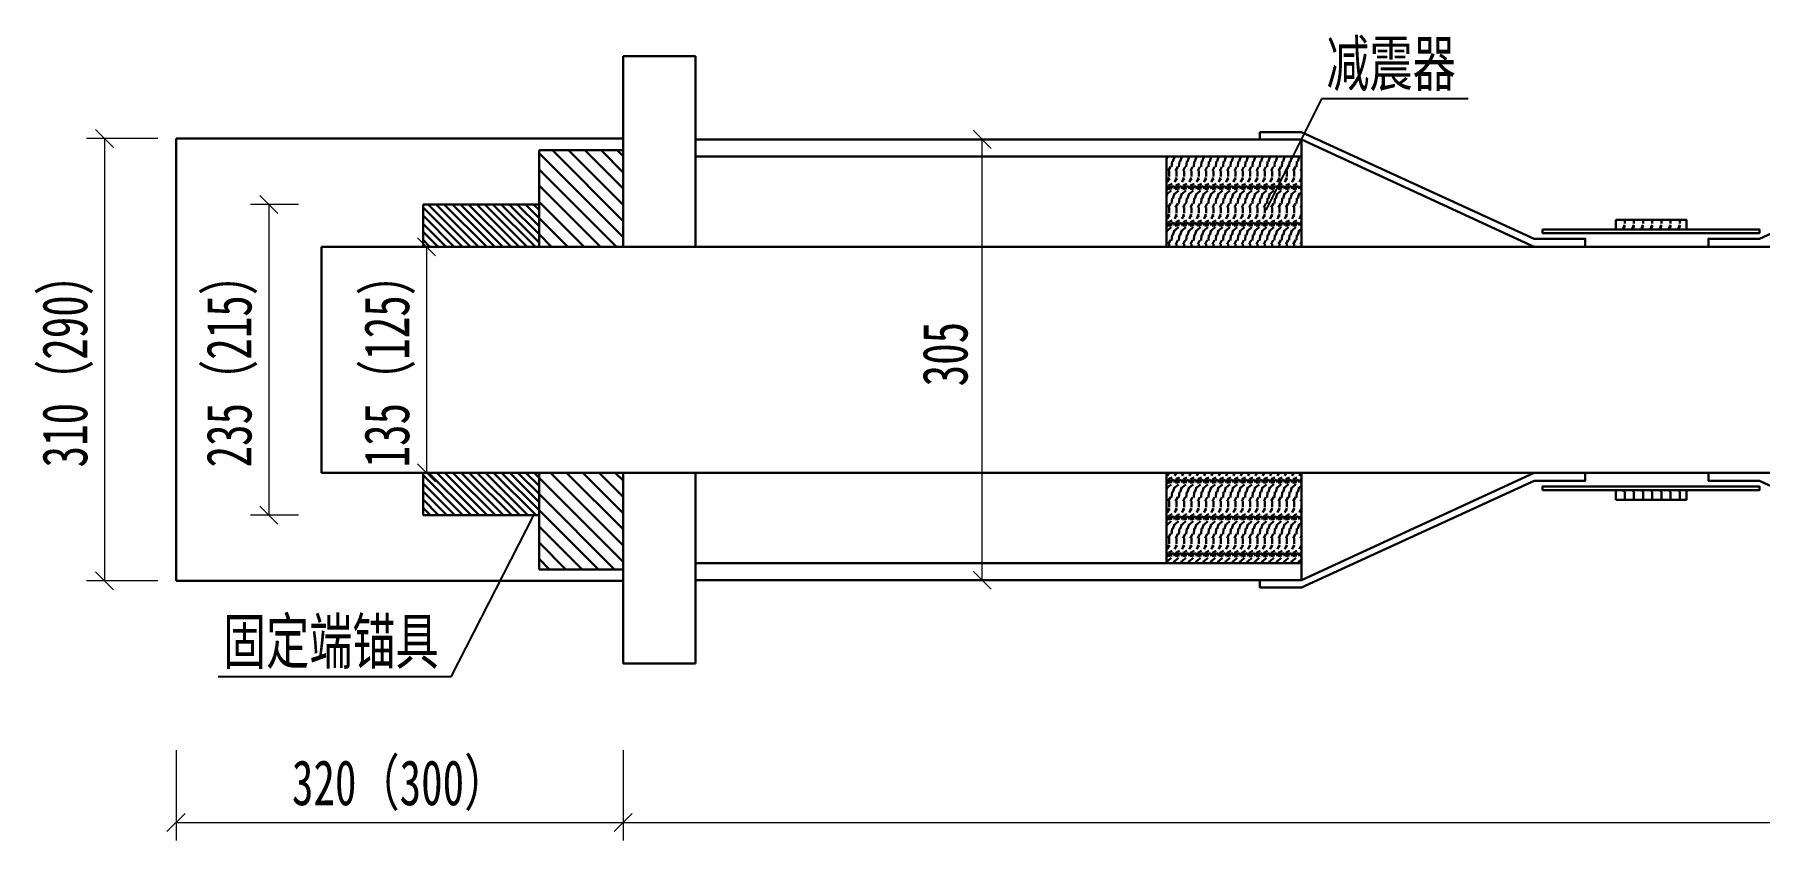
# Model space of a CAD drawing. Header units: millimetres. Extents: x -104738 to 101062, y 171417 to 258501.
# Drawn here: x -98413 to -97458, y 171417 to 171863 of the extents above; entities that cross this region are included whole.
import ezdxf

# ---------------------------------------------------------------- set-up
doc = ezdxf.new("R2010")
doc.units = ezdxf.units.MM
doc.layers.get('Defpoints').update_dxf_attribs({"color": 8})
doc.layers.add('1粗实线', color=1, linetype='Continuous', lineweight=30)
doc.layers.add('细实线', color=4, linetype='Continuous', lineweight=15)
doc.styles.add('111', font='', dxfattribs={"width": 0.7})
doc.styles.get('111').set_extended_font_data('仿宋_GB2312')
doc.dimstyles.new('200', dxfattribs={"dimscale": 0, "dimtxt": 2.5, "dimasz": 1, "dimexe": 1, "dimexo": 1, "dimgap": 0.6, "dimtad": 1, "dimdec": 0, "dimlfac": 0.1, "dimdsep": 46, "dimtxsty": '111', "dimblk": 'OBLIQUE', "dimcen": 0, "dimclrd": 4, "dimclre": 4, "dimclrt": 4, "dimadec": 1, "dimazin": 2, "dimtfac": 1, "dimtdec": 0, "dimtix": 1, "dimtmove": 2, "dimatfit": 3, "dimfxl": 4, "dimfxlon": 1, "dimtolj": 1, "dimlwd": -1, "dimlwe": -1, "dimarcsym": 0})

# ---------------------------------------------------------------- blocks, each defined once
blk = doc.blocks.new('_Oblique')
at = {"color": 0, "linetype": 'ByBlock', "lineweight": -2}
blk.add_line((-0.5, -0.5), (0.5, 0.5), dxfattribs=at)
blk = doc.blocks.new('*D23')
at = {"layer": 'Defpoints', "color": 0}
for p in [(-97888.19, 171804.83), (-97807.45, 171804.83), (-97804.4, 171560.83)]:
    blk.add_point(p, dxfattribs=at)
at = {"layer": '细实线', "color": 4}
for p, q in [((-97848.19, 171804.83), (-97898.19, 171804.83)), ((-97888.19, 171560.83), (-97888.19, 171804.83)), ((-97848.19, 171560.83), (-97898.19, 171560.83))]:
    blk.add_line(p, q, dxfattribs=at)
at = {"layer": '细实线', "color": 4, "xscale": 10, "yscale": 10, "zscale": 10}
for p, rotation in [((-97888.19, 171804.83), 90), ((-97888.19, 171560.83), 270)]:
    blk.add_blockref('_Oblique', p, dxfattribs=dict(at, rotation=rotation))
at = {"layer": '细实线', "color": 4, "insert": (-97908.62, 171685.97), "char_height": 25, "attachment_point": 5, "rotation": 90, "style": '111'}
blk.add_mtext('\\A1;305', dxfattribs=at)
blk = doc.blocks.new('*D24')
at = {"layer": 'Defpoints', "color": 0}
for p in [(-98334.37, 171585.17), (-98086.9, 171567.58), (-98086.9, 171426.78)]:
    blk.add_point(p, dxfattribs=at)
at = {"layer": '细实线', "color": 4}
for p, q in [((-98334.37, 171466.78), (-98334.37, 171416.78)), ((-98086.9, 171466.78), (-98086.9, 171416.78)), ((-98334.37, 171426.78), (-98086.9, 171426.78))]:
    blk.add_line(p, q, dxfattribs=at)
at = {"layer": '细实线', "color": 4, "xscale": 10, "yscale": 10, "zscale": 10, "rotation": 180}
blk.add_blockref('_Oblique', (-98334.37, 171426.78), dxfattribs=at)
at = {"layer": '细实线', "color": 4, "xscale": 10, "yscale": 10, "zscale": 10}
blk.add_blockref('_Oblique', (-98086.9, 171426.78), dxfattribs=at)
at = {"layer": '细实线', "color": 4, "insert": (-98210.63, 171447.18), "char_height": 25, "attachment_point": 5, "style": '111'}
blk.add_mtext('\\A1;320（300）', dxfattribs=at)
blk = doc.blocks.new('*D25')
at = {"layer": 'Defpoints', "color": 0}
for p in [(-95229.99, 171586.28), (-98086.9, 171566.83), (-95229.99, 171426.78)]:
    blk.add_point(p, dxfattribs=at)
at = {"layer": '细实线', "color": 4}
for p, q in [((-98086.9, 171466.78), (-98086.9, 171416.78)), ((-95229.99, 171466.78), (-95229.99, 171416.78)), ((-98086.9, 171426.78), (-95229.99, 171426.78))]:
    blk.add_line(p, q, dxfattribs=at)
at = {"layer": '细实线', "color": 4, "xscale": 10, "yscale": 10, "zscale": 10, "rotation": 180}
blk.add_blockref('_Oblique', (-98086.9, 171426.78), dxfattribs=at)
at = {"layer": '细实线', "color": 4, "xscale": 10, "yscale": 10, "zscale": 10}
blk.add_blockref('_Oblique', (-95229.99, 171426.78), dxfattribs=at)
at = {"layer": '细实线', "color": 4, "insert": (-96658.45, 171444.14), "char_height": 25, "attachment_point": 5, "style": '111'}
blk.add_mtext('\\A1;L', dxfattribs=at)
blk = doc.blocks.new('*D28')
at = {"layer": 'Defpoints', "color": 0}
for p in [(-98169.25, 171745.33), (-98195.8, 171620.33), (-98169.25, 171620.33)]:
    blk.add_point(p, dxfattribs=at)
at = {"layer": '细实线', "color": 4}
for p, q in [((-98179.25, 171745.33), (-98205.8, 171745.33)), ((-98195.8, 171745.33), (-98195.8, 171620.33)), ((-98179.25, 171620.33), (-98205.8, 171620.33))]:
    blk.add_line(p, q, dxfattribs=at)
at = {"layer": '细实线', "color": 4, "xscale": 10, "yscale": 10, "zscale": 10}
for p, rotation in [((-98195.8, 171745.33), 90), ((-98195.8, 171620.33), 270)]:
    blk.add_blockref('_Oblique', p, dxfattribs=dict(at, rotation=rotation))
at = {"layer": '细实线', "color": 4, "insert": (-98216.19, 171682.83), "char_height": 25, "attachment_point": 5, "rotation": 90, "style": '111'}
blk.add_mtext('\\A1;135（125）', dxfattribs=at)
blk = doc.blocks.new('*D29')
at = {"layer": 'Defpoints', "color": 0}
for p in [(-98256.52, 171768.83), (-98283.07, 171596.83), (-98256.52, 171596.83)]:
    blk.add_point(p, dxfattribs=at)
at = {"layer": '细实线', "color": 4}
for p, q in [((-98266.52, 171768.83), (-98293.07, 171768.83)), ((-98283.07, 171768.83), (-98283.07, 171596.83)), ((-98266.52, 171596.83), (-98293.07, 171596.83))]:
    blk.add_line(p, q, dxfattribs=at)
at = {"layer": '细实线', "color": 4, "xscale": 10, "yscale": 10, "zscale": 10}
for p, rotation in [((-98283.07, 171768.83), 90), ((-98283.07, 171596.83), 270)]:
    blk.add_blockref('_Oblique', p, dxfattribs=dict(at, rotation=rotation))
at = {"layer": '细实线', "color": 4, "insert": (-98303.46, 171682.83), "char_height": 25, "attachment_point": 5, "rotation": 90, "style": '111'}
blk.add_mtext('\\A1;235（215）', dxfattribs=at)
blk = doc.blocks.new('*D30')
at = {"layer": 'Defpoints', "color": 0}
for p in [(-98334.37, 171805.23), (-98373.97, 171560.43), (-98334.37, 171560.43)]:
    blk.add_point(p, dxfattribs=at)
at = {"layer": '细实线', "color": 4}
for p, q in [((-98344.37, 171805.23), (-98383.97, 171805.23)), ((-98373.97, 171805.23), (-98373.97, 171560.43)), ((-98344.37, 171560.43), (-98383.97, 171560.43))]:
    blk.add_line(p, q, dxfattribs=at)
at = {"layer": '细实线', "color": 4, "xscale": 10, "yscale": 10, "zscale": 10}
for p, rotation in [((-98373.97, 171805.23), 90), ((-98373.97, 171560.43), 270)]:
    blk.add_blockref('_Oblique', p, dxfattribs=dict(at, rotation=rotation))
at = {"layer": '细实线', "color": 4, "insert": (-98394.36, 171682.83), "char_height": 25, "attachment_point": 5, "rotation": 90, "style": '111'}
blk.add_mtext('\\A1;310（290）', dxfattribs=at)

msp = doc.modelspace()

# ---------------------------------------------------------------- hatches: boundary and pattern name
at = {"layer": '1粗实线'}
h = msp.add_hatch(dxfattribs=at)
h.set_pattern_fill('ANSI31', color=8, scale=2, angle=90, style=0)
h.set_pattern_definition([(135, (-25434.0813, 30838.895), (-4.49012806, -4.49012806), [])])
h.paths.add_polyline_path([(-98086.9, 171745.33), (-98086.9, 171798.83), (-98133.42, 171798.83), (-98133.42, 171745.33)])
h.paths.add_polyline_path([(-98133.42, 171566.83), (-98086.9, 171566.83), (-98086.9, 171620.33), (-98133.42, 171620.33)])
h = msp.add_hatch(dxfattribs=at)
h.set_pattern_fill('WOOD4', color=8, scale=0.8)
h.set_pattern_definition([(6.8428, (-25544.5201, 30838.89506), (-345.4399871065, -40.640162518), [5.116454, -506.5280802]), (26.5651, (-25539.44, 30839.505), (20.3199829, 20.3200266), [2.271837, -43.1650648]), (48.8141, (-25537.4081, 30840.5207), (121.919945407, 142.24005988), [2.1600363, -213.84451]), (67.3801, (-25535.9857, 30842.1463), (-60.960088582, -142.239970522), [2.6416, -261.5184]), (90, (-25534.97, 30844.585), (-20.32, 20.32), [3.2512, -17.0688]), (61.3895, (-25534.9697, 30847.8359), (-101.60013615, -182.879928842), [2.546096, -252.0627725]), (86.1859, (-25533.7505, 30850.071), (-20.320124439, -284.479986618), [3.0547666, -302.4218082]), (72.8973, (-25533.5473, 30853.119), (60.959908427, 203.200035173), [2.7638248, -273.618066]), (41.9872, (-25532.7345, 30855.7607), (-182.880027261, -162.559964077), [2.7337715, -270.6438682]), (10.3048, (-25530.7025, 30857.5895), (-121.920019524, -20.31989587), [2.271837, -224.9126515]), (15.9454, (-25528.4673, 30857.9959), (-81.280002574, -20.31999775), [4.437949, -143.4938862]), (6.8428, (-25540.4561, 30838.89506), (-345.4399871065, -40.640162518), [5.116454, -506.5280802]), (26.5651, (-25535.376, 30839.505), (20.3199829, 20.3200266), [2.271837, -43.1650648]), (48.8141, (-25533.3441, 30840.5207), (121.919945407, 142.24005988), [2.1600363, -213.84451]), (67.3801, (-25531.9217, 30842.1463), (-60.960088582, -142.239970522), [2.6416, -261.5184]), (90, (-25530.906, 30844.585), (-20.32, 20.32), [3.2512, -17.0688]), (61.3895, (-25530.9057, 30847.8359), (-101.60013615, -182.879928842), [2.546096, -252.0627725]), (86.1859, (-25529.6865, 30850.071), (-20.320124439, -284.479986618), [3.0547666, -302.4218082]), (72.8973, (-25529.4833, 30853.119), (60.959908427, 203.200035173), [2.7638248, -273.618066]), (41.9872, (-25528.6705, 30855.7607), (-182.880027261, -162.559964077), [2.7337715, -270.6438682]), (10.3048, (-25526.6385, 30857.5895), (-121.920019524, -20.31989587), [2.271837, -224.9126515]), (15.9454, (-25524.4033, 30857.9959), (-81.280002574, -20.31999775), [4.437949, -143.4938862]), (6.8428, (-25536.3921, 30838.89506), (-345.4399871065, -40.640162518), [5.116454, -506.5280802]), (26.5651, (-25531.312, 30839.505), (20.3199829, 20.3200266), [2.271837, -43.1650648]), (48.8141, (-25529.2801, 30840.5207), (121.919945407, 142.24005988), [2.1600363, -213.84451]), (67.3801, (-25527.8577, 30842.1463), (-60.960088582, -142.239970522), [2.6416, -261.5184]), (90, (-25526.842, 30844.585), (-20.32, 20.32), [3.2512, -17.0688]), (61.3895, (-25526.8417, 30847.8359), (-101.60013615, -182.879928842), [2.546096, -252.0627725]), (86.1859, (-25525.6225, 30850.071), (-20.320124439, -284.479986618), [3.0547666, -302.4218082]), (72.8973, (-25525.4193, 30853.119), (60.959908427, 203.200035173), [2.7638248, -273.618066]), (41.9872, (-25524.6065, 30855.7607), (-182.880027261, -162.559964077), [2.7337715, -270.6438682]), (10.3048, (-25522.5745, 30857.5895), (-121.920019524, -20.31989587), [2.271837, -224.9126515]), (15.9454, (-25520.3393, 30857.9959), (-81.280002574, -20.31999775), [4.437949, -143.4938862]), (6.8428, (-25532.3281, 30838.89506), (-345.4399871065, -40.640162518), [5.116454, -506.5280802]), (26.5651, (-25527.248, 30839.505), (20.3199829, 20.3200266), [2.271837, -43.1650648]), (48.8141, (-25525.2161, 30840.5207), (121.919945407, 142.24005988), [2.1600363, -213.84451]), (67.3801, (-25523.7937, 30842.1463), (-60.960088582, -142.239970522), [2.6416, -261.5184]), (90, (-25522.778, 30844.585), (-20.32, 20.32), [3.2512, -17.0688]), (61.3895, (-25522.7777, 30847.8359), (-101.60013615, -182.879928842), [2.546096, -252.0627725]), (86.1859, (-25521.5585, 30850.071), (-20.320124439, -284.479986618), [3.0547666, -302.4218082]), (72.8973, (-25521.3553, 30853.119), (60.959908427, 203.200035173), [2.7638248, -273.618066]), (41.9872, (-25520.5425, 30855.7607), (-182.880027261, -162.559964077), [2.7337715, -270.6438682]), (10.3048, (-25518.5105, 30857.5895), (-121.920019524, -20.31989587), [2.271837, -224.9126515]), (15.9454, (-25516.2753, 30857.9959), (-81.280002574, -20.31999775), [4.437949, -143.4938862]), (6.8428, (-25528.2641, 30838.89506), (-345.4399871065, -40.640162518), [5.116454, -506.5280802]), (26.5651, (-25523.184, 30839.505), (20.3199829, 20.3200266), [2.271837, -43.1650648]), (48.8141, (-25521.1521, 30840.5207), (121.919945407, 142.24005988), [2.1600363, -213.84451]), (67.3801, (-25519.7297, 30842.1463), (-60.960088582, -142.239970522), [2.6416, -261.5184]), (90, (-25518.714, 30844.585), (-20.32, 20.32), [3.2512, -17.0688]), (61.3895, (-25518.7137, 30847.8359), (-101.60013615, -182.879928842), [2.546096, -252.0627725]), (86.1859, (-25517.4945, 30850.071), (-20.320124439, -284.479986618), [3.0547666, -302.4218082]), (72.8973, (-25517.2913, 30853.119), (60.959908427, 203.200035173), [2.7638248, -273.618066]), (41.9872, (-25516.4785, 30855.7607), (-182.880027261, -162.559964077), [2.7337715, -270.6438682]), (10.3048, (-25514.4465, 30857.5895), (-121.920019524, -20.31989587), [2.271837, -224.9126515]), (15.9454, (-25512.2113, 30857.9959), (-81.280002574, -20.31999775), [4.437949, -143.4938862])])
h.paths.add_polyline_path([(-97711.43, 171745.33), (-97711.43, 171795.31), (-97786.28, 171795.31), (-97786.28, 171745.33)])
h = msp.add_hatch(dxfattribs=at)
h.set_pattern_fill('ANSI31', color=8, angle=90, style=0)
h.set_pattern_definition([(135, (-25434.0813, 30838.895), (-2.24506403, -2.24506403), [])])
h.paths.add_polyline_path([(-98133.42, 171745.33), (-98133.42, 171768.83), (-98197.64, 171768.83), (-98197.64, 171745.33)])
h.paths.add_polyline_path([(-98197.64, 171596.83), (-98133.42, 171596.83), (-98133.42, 171620.33), (-98197.64, 171620.33)])
h = msp.add_hatch(dxfattribs=at)
h.set_pattern_fill('WOOD4', color=8)
h.set_pattern_definition([(6.8428, (-7339.1576, -4982.2805), (-431.799983883, -50.8002031473), [6.3955676, -633.1601002]), (26.5651, (-7332.808, -4981.518), (25.3999786, 25.40003326), [2.8397962, -53.956331]), (48.8141, (-7330.2676, -4980.2485), (152.39993176, 177.80007485), [2.7000454, -267.3056376]), (67.3801, (-7328.4896, -4978.2165), (-76.200110727, -177.799963152), [3.302, -326.898]), (90, (-7327.22, -4975.168), (-25.4, 25.4), [4.064, -21.336]), (61.3895, (-7327.2196, -4971.1045), (-127.000170188, -228.599911052), [3.18262, -315.0784656]), (86.1859, (-7325.6956, -4968.3105), (-25.400155549, -355.599983273), [3.8184582, -378.0272602]), (72.8973, (-7325.4416, -4964.5005), (76.199885533, 254.000043966), [3.454781, -342.0225824]), (41.9872, (-7324.4256, -4961.1985), (-228.600034077, -203.199955097), [3.4172144, -338.3048352]), (10.3048, (-7321.8856, -4958.9125), (-152.400024406, -25.399869839), [2.8397962, -281.1408144]), (15.9454, (-7319.0916, -4958.4045), (-101.60000322, -25.39999719), [5.5474362, -179.3673578]), (6.8428, (-7334.0776, -4982.2805), (-431.799983883, -50.8002031473), [6.3955676, -633.1601002]), (26.5651, (-7327.728, -4981.518), (25.3999786, 25.40003326), [2.8397962, -53.956331]), (48.8141, (-7325.1876, -4980.2485), (152.39993176, 177.80007485), [2.7000454, -267.3056376]), (67.3801, (-7323.4096, -4978.2165), (-76.200110727, -177.799963152), [3.302, -326.898]), (90, (-7322.14, -4975.168), (-25.4, 25.4), [4.064, -21.336]), (61.3895, (-7322.1396, -4971.1045), (-127.000170188, -228.599911052), [3.18262, -315.0784656]), (86.1859, (-7320.6156, -4968.3105), (-25.400155549, -355.599983273), [3.8184582, -378.0272602]), (72.8973, (-7320.3616, -4964.5005), (76.199885533, 254.000043966), [3.454781, -342.0225824]), (41.9872, (-7319.3456, -4961.1985), (-228.600034077, -203.199955097), [3.4172144, -338.3048352]), (10.3048, (-7316.8056, -4958.9125), (-152.400024406, -25.399869839), [2.8397962, -281.1408144]), (15.9454, (-7314.0116, -4958.4045), (-101.60000322, -25.39999719), [5.5474362, -179.3673578]), (6.8428, (-7328.9976, -4982.2805), (-431.799983883, -50.8002031473), [6.3955676, -633.1601002]), (26.5651, (-7322.648, -4981.518), (25.3999786, 25.40003326), [2.8397962, -53.956331]), (48.8141, (-7320.1076, -4980.2485), (152.39993176, 177.80007485), [2.7000454, -267.3056376]), (67.3801, (-7318.3296, -4978.2165), (-76.200110727, -177.799963152), [3.302, -326.898]), (90, (-7317.06, -4975.168), (-25.4, 25.4), [4.064, -21.336]), (61.3895, (-7317.0596, -4971.1045), (-127.000170188, -228.599911052), [3.18262, -315.0784656]), (86.1859, (-7315.5356, -4968.3105), (-25.400155549, -355.599983273), [3.8184582, -378.0272602]), (72.8973, (-7315.2816, -4964.5005), (76.199885533, 254.000043966), [3.454781, -342.0225824]), (41.9872, (-7314.2656, -4961.1985), (-228.600034077, -203.199955097), [3.4172144, -338.3048352]), (10.3048, (-7311.7256, -4958.9125), (-152.400024406, -25.399869839), [2.8397962, -281.1408144]), (15.9454, (-7308.9316, -4958.4045), (-101.60000322, -25.39999719), [5.5474362, -179.3673578]), (6.8428, (-7323.9176, -4982.2805), (-431.799983883, -50.8002031473), [6.3955676, -633.1601002]), (26.5651, (-7317.568, -4981.518), (25.3999786, 25.40003326), [2.8397962, -53.956331]), (48.8141, (-7315.0276, -4980.2485), (152.39993176, 177.80007485), [2.7000454, -267.3056376]), (67.3801, (-7313.2496, -4978.2165), (-76.200110727, -177.799963152), [3.302, -326.898]), (90, (-7311.98, -4975.168), (-25.4, 25.4), [4.064, -21.336]), (61.3895, (-7311.9796, -4971.1045), (-127.000170188, -228.599911052), [3.18262, -315.0784656]), (86.1859, (-7310.4556, -4968.3105), (-25.400155549, -355.599983273), [3.8184582, -378.0272602]), (72.8973, (-7310.2016, -4964.5005), (76.199885533, 254.000043966), [3.454781, -342.0225824]), (41.9872, (-7309.1856, -4961.1985), (-228.600034077, -203.199955097), [3.4172144, -338.3048352]), (10.3048, (-7306.6456, -4958.9125), (-152.400024406, -25.399869839), [2.8397962, -281.1408144]), (15.9454, (-7303.8516, -4958.4045), (-101.60000322, -25.39999719), [5.5474362, -179.3673578]), (6.8428, (-7318.8376, -4982.2805), (-431.799983883, -50.8002031473), [6.3955676, -633.1601002]), (26.5651, (-7312.488, -4981.518), (25.3999786, 25.40003326), [2.8397962, -53.956331]), (48.8141, (-7309.9476, -4980.2485), (152.39993176, 177.80007485), [2.7000454, -267.3056376]), (67.3801, (-7308.1696, -4978.2165), (-76.200110727, -177.799963152), [3.302, -326.898]), (90, (-7306.9, -4975.168), (-25.4, 25.4), [4.064, -21.336]), (61.3895, (-7306.8996, -4971.1045), (-127.000170188, -228.599911052), [3.18262, -315.0784656]), (86.1859, (-7305.3756, -4968.3105), (-25.400155549, -355.599983273), [3.8184582, -378.0272602]), (72.8973, (-7305.1216, -4964.5005), (76.199885533, 254.000043966), [3.454781, -342.0225824]), (41.9872, (-7304.1056, -4961.1985), (-228.600034077, -203.199955097), [3.4172144, -338.3048352]), (10.3048, (-7301.5656, -4958.9125), (-152.400024406, -25.399869839), [2.8397962, -281.1408144]), (15.9454, (-7298.7716, -4958.4045), (-101.60000322, -25.39999719), [5.5474362, -179.3673578])])
h.paths.add_polyline_path([(-97537.58, 171760.28), (-97498.51, 171760.28), (-97498.51, 171755), (-97537.58, 171755)])
h = msp.add_hatch(dxfattribs=at)
h.set_pattern_fill('WOOD4', color=8, scale=0.8)
h.set_pattern_definition([(6.8428, (-25544.5201, 30838.89506), (-345.4399871065, -40.640162518), [5.116454, -506.5280802]), (26.5651, (-25539.44, 30839.505), (20.3199829, 20.3200266), [2.271837, -43.1650648]), (48.8141, (-25537.4081, 30840.5207), (121.919945407, 142.24005988), [2.1600363, -213.84451]), (67.3801, (-25535.9857, 30842.1463), (-60.960088582, -142.239970522), [2.6416, -261.5184]), (90, (-25534.97, 30844.585), (-20.32, 20.32), [3.2512, -17.0688]), (61.3895, (-25534.9697, 30847.8359), (-101.60013615, -182.879928842), [2.546096, -252.0627725]), (86.1859, (-25533.7505, 30850.071), (-20.320124439, -284.479986618), [3.0547666, -302.4218082]), (72.8973, (-25533.5473, 30853.119), (60.959908427, 203.200035173), [2.7638248, -273.618066]), (41.9872, (-25532.7345, 30855.7607), (-182.880027261, -162.559964077), [2.7337715, -270.6438682]), (10.3048, (-25530.7025, 30857.5895), (-121.920019524, -20.31989587), [2.271837, -224.9126515]), (15.9454, (-25528.4673, 30857.9959), (-81.280002574, -20.31999775), [4.437949, -143.4938862]), (6.8428, (-25540.4561, 30838.89506), (-345.4399871065, -40.640162518), [5.116454, -506.5280802]), (26.5651, (-25535.376, 30839.505), (20.3199829, 20.3200266), [2.271837, -43.1650648]), (48.8141, (-25533.3441, 30840.5207), (121.919945407, 142.24005988), [2.1600363, -213.84451]), (67.3801, (-25531.9217, 30842.1463), (-60.960088582, -142.239970522), [2.6416, -261.5184]), (90, (-25530.906, 30844.585), (-20.32, 20.32), [3.2512, -17.0688]), (61.3895, (-25530.9057, 30847.8359), (-101.60013615, -182.879928842), [2.546096, -252.0627725]), (86.1859, (-25529.6865, 30850.071), (-20.320124439, -284.479986618), [3.0547666, -302.4218082]), (72.8973, (-25529.4833, 30853.119), (60.959908427, 203.200035173), [2.7638248, -273.618066]), (41.9872, (-25528.6705, 30855.7607), (-182.880027261, -162.559964077), [2.7337715, -270.6438682]), (10.3048, (-25526.6385, 30857.5895), (-121.920019524, -20.31989587), [2.271837, -224.9126515]), (15.9454, (-25524.4033, 30857.9959), (-81.280002574, -20.31999775), [4.437949, -143.4938862]), (6.8428, (-25536.3921, 30838.89506), (-345.4399871065, -40.640162518), [5.116454, -506.5280802]), (26.5651, (-25531.312, 30839.505), (20.3199829, 20.3200266), [2.271837, -43.1650648]), (48.8141, (-25529.2801, 30840.5207), (121.919945407, 142.24005988), [2.1600363, -213.84451]), (67.3801, (-25527.8577, 30842.1463), (-60.960088582, -142.239970522), [2.6416, -261.5184]), (90, (-25526.842, 30844.585), (-20.32, 20.32), [3.2512, -17.0688]), (61.3895, (-25526.8417, 30847.8359), (-101.60013615, -182.879928842), [2.546096, -252.0627725]), (86.1859, (-25525.6225, 30850.071), (-20.320124439, -284.479986618), [3.0547666, -302.4218082]), (72.8973, (-25525.4193, 30853.119), (60.959908427, 203.200035173), [2.7638248, -273.618066]), (41.9872, (-25524.6065, 30855.7607), (-182.880027261, -162.559964077), [2.7337715, -270.6438682]), (10.3048, (-25522.5745, 30857.5895), (-121.920019524, -20.31989587), [2.271837, -224.9126515]), (15.9454, (-25520.3393, 30857.9959), (-81.280002574, -20.31999775), [4.437949, -143.4938862]), (6.8428, (-25532.3281, 30838.89506), (-345.4399871065, -40.640162518), [5.116454, -506.5280802]), (26.5651, (-25527.248, 30839.505), (20.3199829, 20.3200266), [2.271837, -43.1650648]), (48.8141, (-25525.2161, 30840.5207), (121.919945407, 142.24005988), [2.1600363, -213.84451]), (67.3801, (-25523.7937, 30842.1463), (-60.960088582, -142.239970522), [2.6416, -261.5184]), (90, (-25522.778, 30844.585), (-20.32, 20.32), [3.2512, -17.0688]), (61.3895, (-25522.7777, 30847.8359), (-101.60013615, -182.879928842), [2.546096, -252.0627725]), (86.1859, (-25521.5585, 30850.071), (-20.320124439, -284.479986618), [3.0547666, -302.4218082]), (72.8973, (-25521.3553, 30853.119), (60.959908427, 203.200035173), [2.7638248, -273.618066]), (41.9872, (-25520.5425, 30855.7607), (-182.880027261, -162.559964077), [2.7337715, -270.6438682]), (10.3048, (-25518.5105, 30857.5895), (-121.920019524, -20.31989587), [2.271837, -224.9126515]), (15.9454, (-25516.2753, 30857.9959), (-81.280002574, -20.31999775), [4.437949, -143.4938862]), (6.8428, (-25528.2641, 30838.89506), (-345.4399871065, -40.640162518), [5.116454, -506.5280802]), (26.5651, (-25523.184, 30839.505), (20.3199829, 20.3200266), [2.271837, -43.1650648]), (48.8141, (-25521.1521, 30840.5207), (121.919945407, 142.24005988), [2.1600363, -213.84451]), (67.3801, (-25519.7297, 30842.1463), (-60.960088582, -142.239970522), [2.6416, -261.5184]), (90, (-25518.714, 30844.585), (-20.32, 20.32), [3.2512, -17.0688]), (61.3895, (-25518.7137, 30847.8359), (-101.60013615, -182.879928842), [2.546096, -252.0627725]), (86.1859, (-25517.4945, 30850.071), (-20.320124439, -284.479986618), [3.0547666, -302.4218082]), (72.8973, (-25517.2913, 30853.119), (60.959908427, 203.200035173), [2.7638248, -273.618066]), (41.9872, (-25516.4785, 30855.7607), (-182.880027261, -162.559964077), [2.7337715, -270.6438682]), (10.3048, (-25514.4465, 30857.5895), (-121.920019524, -20.31989587), [2.271837, -224.9126515]), (15.9454, (-25512.2113, 30857.9959), (-81.280002574, -20.31999775), [4.437949, -143.4938862])])
h.paths.add_polyline_path([(-97711.43, 171570.35), (-97786.28, 171570.35), (-97786.28, 171620.33), (-97711.43, 171620.33)])
h = msp.add_hatch(dxfattribs=at)
h.set_pattern_fill('WOOD4', color=8)
h.set_pattern_definition([(6.8428, (-7339.1576, -4982.2805), (-431.799983883, -50.8002031473), [6.3955676, -633.1601002]), (26.5651, (-7332.808, -4981.518), (25.3999786, 25.40003326), [2.8397962, -53.956331]), (48.8141, (-7330.2676, -4980.2485), (152.39993176, 177.80007485), [2.7000454, -267.3056376]), (67.3801, (-7328.4896, -4978.2165), (-76.200110727, -177.799963152), [3.302, -326.898]), (90, (-7327.22, -4975.168), (-25.4, 25.4), [4.064, -21.336]), (61.3895, (-7327.2196, -4971.1045), (-127.000170188, -228.599911052), [3.18262, -315.0784656]), (86.1859, (-7325.6956, -4968.3105), (-25.400155549, -355.599983273), [3.8184582, -378.0272602]), (72.8973, (-7325.4416, -4964.5005), (76.199885533, 254.000043966), [3.454781, -342.0225824]), (41.9872, (-7324.4256, -4961.1985), (-228.600034077, -203.199955097), [3.4172144, -338.3048352]), (10.3048, (-7321.8856, -4958.9125), (-152.400024406, -25.399869839), [2.8397962, -281.1408144]), (15.9454, (-7319.0916, -4958.4045), (-101.60000322, -25.39999719), [5.5474362, -179.3673578]), (6.8428, (-7334.0776, -4982.2805), (-431.799983883, -50.8002031473), [6.3955676, -633.1601002]), (26.5651, (-7327.728, -4981.518), (25.3999786, 25.40003326), [2.8397962, -53.956331]), (48.8141, (-7325.1876, -4980.2485), (152.39993176, 177.80007485), [2.7000454, -267.3056376]), (67.3801, (-7323.4096, -4978.2165), (-76.200110727, -177.799963152), [3.302, -326.898]), (90, (-7322.14, -4975.168), (-25.4, 25.4), [4.064, -21.336]), (61.3895, (-7322.1396, -4971.1045), (-127.000170188, -228.599911052), [3.18262, -315.0784656]), (86.1859, (-7320.6156, -4968.3105), (-25.400155549, -355.599983273), [3.8184582, -378.0272602]), (72.8973, (-7320.3616, -4964.5005), (76.199885533, 254.000043966), [3.454781, -342.0225824]), (41.9872, (-7319.3456, -4961.1985), (-228.600034077, -203.199955097), [3.4172144, -338.3048352]), (10.3048, (-7316.8056, -4958.9125), (-152.400024406, -25.399869839), [2.8397962, -281.1408144]), (15.9454, (-7314.0116, -4958.4045), (-101.60000322, -25.39999719), [5.5474362, -179.3673578]), (6.8428, (-7328.9976, -4982.2805), (-431.799983883, -50.8002031473), [6.3955676, -633.1601002]), (26.5651, (-7322.648, -4981.518), (25.3999786, 25.40003326), [2.8397962, -53.956331]), (48.8141, (-7320.1076, -4980.2485), (152.39993176, 177.80007485), [2.7000454, -267.3056376]), (67.3801, (-7318.3296, -4978.2165), (-76.200110727, -177.799963152), [3.302, -326.898]), (90, (-7317.06, -4975.168), (-25.4, 25.4), [4.064, -21.336]), (61.3895, (-7317.0596, -4971.1045), (-127.000170188, -228.599911052), [3.18262, -315.0784656]), (86.1859, (-7315.5356, -4968.3105), (-25.400155549, -355.599983273), [3.8184582, -378.0272602]), (72.8973, (-7315.2816, -4964.5005), (76.199885533, 254.000043966), [3.454781, -342.0225824]), (41.9872, (-7314.2656, -4961.1985), (-228.600034077, -203.199955097), [3.4172144, -338.3048352]), (10.3048, (-7311.7256, -4958.9125), (-152.400024406, -25.399869839), [2.8397962, -281.1408144]), (15.9454, (-7308.9316, -4958.4045), (-101.60000322, -25.39999719), [5.5474362, -179.3673578]), (6.8428, (-7323.9176, -4982.2805), (-431.799983883, -50.8002031473), [6.3955676, -633.1601002]), (26.5651, (-7317.568, -4981.518), (25.3999786, 25.40003326), [2.8397962, -53.956331]), (48.8141, (-7315.0276, -4980.2485), (152.39993176, 177.80007485), [2.7000454, -267.3056376]), (67.3801, (-7313.2496, -4978.2165), (-76.200110727, -177.799963152), [3.302, -326.898]), (90, (-7311.98, -4975.168), (-25.4, 25.4), [4.064, -21.336]), (61.3895, (-7311.9796, -4971.1045), (-127.000170188, -228.599911052), [3.18262, -315.0784656]), (86.1859, (-7310.4556, -4968.3105), (-25.400155549, -355.599983273), [3.8184582, -378.0272602]), (72.8973, (-7310.2016, -4964.5005), (76.199885533, 254.000043966), [3.454781, -342.0225824]), (41.9872, (-7309.1856, -4961.1985), (-228.600034077, -203.199955097), [3.4172144, -338.3048352]), (10.3048, (-7306.6456, -4958.9125), (-152.400024406, -25.399869839), [2.8397962, -281.1408144]), (15.9454, (-7303.8516, -4958.4045), (-101.60000322, -25.39999719), [5.5474362, -179.3673578]), (6.8428, (-7318.8376, -4982.2805), (-431.799983883, -50.8002031473), [6.3955676, -633.1601002]), (26.5651, (-7312.488, -4981.518), (25.3999786, 25.40003326), [2.8397962, -53.956331]), (48.8141, (-7309.9476, -4980.2485), (152.39993176, 177.80007485), [2.7000454, -267.3056376]), (67.3801, (-7308.1696, -4978.2165), (-76.200110727, -177.799963152), [3.302, -326.898]), (90, (-7306.9, -4975.168), (-25.4, 25.4), [4.064, -21.336]), (61.3895, (-7306.8996, -4971.1045), (-127.000170188, -228.599911052), [3.18262, -315.0784656]), (86.1859, (-7305.3756, -4968.3105), (-25.400155549, -355.599983273), [3.8184582, -378.0272602]), (72.8973, (-7305.1216, -4964.5005), (76.199885533, 254.000043966), [3.454781, -342.0225824]), (41.9872, (-7304.1056, -4961.1985), (-228.600034077, -203.199955097), [3.4172144, -338.3048352]), (10.3048, (-7301.5656, -4958.9125), (-152.400024406, -25.399869839), [2.8397962, -281.1408144]), (15.9454, (-7298.7716, -4958.4045), (-101.60000322, -25.39999719), [5.5474362, -179.3673578])])
h.paths.add_polyline_path([(-97537.58, 171605.37), (-97537.58, 171610.65), (-97498.51, 171610.65), (-97498.51, 171605.37)])

# ---------------------------------------------------------------- linework, layer by layer
for p, q in [((-97700.41, 171827.18), (-97731.27, 171765.55)), ((-97619.31, 171827.18), (-97700.41, 171827.18)), ((-98182.07, 171507.4), (-98136.37, 171596.83)), ((-98182.07, 171507.4), (-98311.03, 171507.4))]:
    msp.add_line(p, q)
at = {"layer": '1粗实线', "color": 3}
for p, q in [((-98086.9, 171850.83), (-98086.9, 171745.33)), ((-98086.9, 171850.83), (-98046.9, 171850.83)), ((-98046.9, 171850.83), (-98046.9, 171745.33)), ((-98334.37, 171805.23), (-98334.37, 171560.43)), ((-98334.37, 171805.23), (-98086.9, 171805.23)), ((-98046.9, 171804.83), (-97711.43, 171804.83)), ((-97711.43, 171804.83), (-97711.43, 171745.33)), ((-97711.43, 171804.83), (-97582.75, 171745.33)), ((-98133.42, 171798.83), (-98086.9, 171798.83)), ((-98133.42, 171745.33), (-98133.42, 171798.83)), ((-98046.9, 171795.31), (-97711.43, 171795.31)), ((-97786.28, 171795.31), (-97786.28, 171745.33)), ((-98197.64, 171768.83), (-98197.64, 171745.33)), ((-98197.64, 171768.83), (-98133.42, 171768.83)), ((-98253.8, 171620.33), (-98253.8, 171745.33)), ((-98253.8, 171745.33), (-97140.01, 171745.33)), ((-98253.8, 171620.33), (-97140.01, 171620.33)), ((-98197.64, 171620.33), (-98197.64, 171596.83)), ((-98133.42, 171566.83), (-98133.42, 171620.33)), ((-98086.9, 171620.33), (-98086.9, 171514.83)), ((-98046.9, 171620.33), (-98046.9, 171514.83)), ((-97786.28, 171570.35), (-97786.28, 171620.33)), ((-97711.43, 171620.33), (-97711.43, 171560.83)), ((-97711.43, 171560.83), (-97582.75, 171620.33)), ((-98197.64, 171596.83), (-98133.42, 171596.83)), ((-98133.42, 171566.83), (-98086.9, 171566.83)), ((-98046.9, 171570.35), (-97711.43, 171570.35)), ((-98334.37, 171560.43), (-98086.9, 171560.43)), ((-98046.9, 171560.83), (-97711.43, 171560.83)), ((-98086.9, 171514.83), (-98046.9, 171514.83))]:
    msp.add_line(p, q, dxfattribs=at)
for points in [[(-97734.52, 171804.83), (-97734.52, 171808.76), (-97711.43, 171808.76), (-97582.75, 171749.82), (-97554.45, 171749.82), (-97554.45, 171745.33)], [(-97306.24, 171804.83), (-97306.24, 171808.76), (-97329.33, 171808.76), (-97458.01, 171749.82), (-97486.31, 171749.82), (-97486.31, 171745.33)], [(-97734.52, 171560.83), (-97734.52, 171556.89), (-97711.43, 171556.89), (-97582.75, 171615.84), (-97554.45, 171615.84), (-97554.45, 171620.33)], [(-97306.24, 171560.83), (-97306.24, 171556.89), (-97329.33, 171556.89), (-97458.01, 171615.84), (-97486.31, 171615.84), (-97486.31, 171620.33)]]:
    msp.add_lwpolyline(points, dxfattribs=at)
for points in [[(-97578.05, 171755), (-97578.05, 171752.93), (-97458.05, 171752.93), (-97458.05, 171755)], [(-97537.58, 171760.28), (-97498.51, 171760.28), (-97498.51, 171755), (-97537.58, 171755)], [(-97578.05, 171610.65), (-97578.05, 171612.73), (-97458.05, 171612.73), (-97458.05, 171610.65)], [(-97537.58, 171605.37), (-97498.51, 171605.37), (-97498.51, 171610.65), (-97537.58, 171610.65)]]:
    msp.add_lwpolyline(points, close=True, dxfattribs=at)

# ---------------------------------------------------------------- texts
at = {"layer": '细实线', "color": 4, "style": '111', "width": 0.7}
for s, p in [('减震器', (-97697.73, 171834.35)), ('固定端锚具', (-98308.36, 171514.57))]:
    msp.add_text(s, height=25, dxfattribs=at).set_placement(p)

# ---------------------------------------------------------------- dimensions: what is measured, and where the dimension line sits
at = {"layer": '细实线'}
for base, p1, p2, angle, text, picture, middle in [((-98373.97, 171560.43), (-98334.37, 171805.23), (-98334.37, 171560.43), 90, '310（290）', '*D30', (-98394.36, 171682.83)), ((-98283.07, 171596.83), (-98256.52, 171768.83), (-98256.52, 171596.83), 90, '235（215）', '*D29', (-98303.46, 171682.83)), ((-98195.8, 171620.33), (-98169.25, 171745.33), (-98169.25, 171620.33), 90, '135（125）', '*D28', (-98216.19, 171682.83)), ((-98086.9, 171426.78), (-98334.37, 171585.17), (-98086.9, 171567.58), 180, '320（300）', '*D24', (-98210.63, 171447.18))]:
    dim = msp.add_linear_dim(base=base, p1=p1, p2=p2, angle=angle, text=text, dimstyle='200', override={"dimscale": 10, "dimtxsty": '111', "dimblk": 'Oblique'}, dxfattribs=at)
    dim.commit()
    dim.dimension.update_dxf_attribs({"geometry": picture, "text_midpoint": middle})
dim = msp.add_linear_dim(base=(-97888.19, 171804.83), p1=(-97804.4, 171560.83), p2=(-97807.45, 171804.83), angle=270, text='305', dimstyle='200', override={"dimscale": 10, "dimtxsty": '111', "dimblk": 'Oblique'}, dxfattribs=at)
dim.commit()
dim.dimension.update_dxf_attribs({"geometry": '*D23', "text_midpoint": (-97908.62, 171685.97), "dimtype": 160})
dim = msp.add_linear_dim(base=(-95229.99, 171426.78), p1=(-98086.9, 171566.83), p2=(-95229.99, 171586.28), text='L', dimstyle='200', override={"dimscale": 10, "dimblk": 'Oblique'}, dxfattribs=at)
dim.commit()
dim.dimension.update_dxf_attribs({"geometry": '*D25', "text_midpoint": (-96658.45, 171444.14)})

doc.saveas('drawing.dxf')
